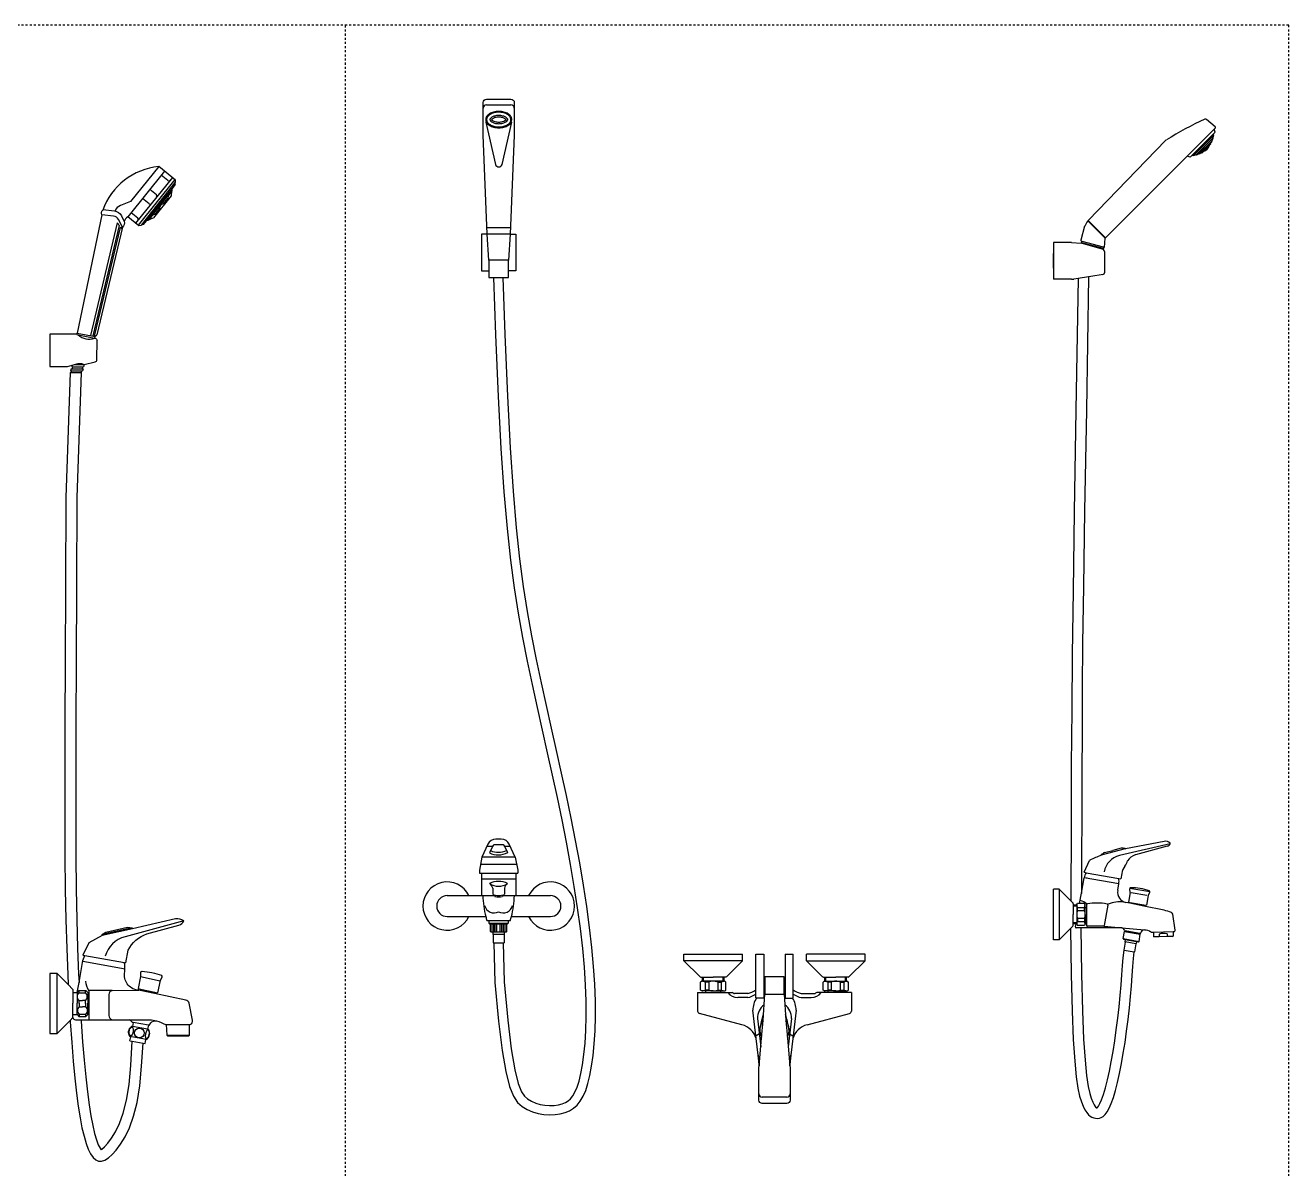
# Model space of a CAD drawing. Header units: inches. Extents: x -292 to 2932, y -132 to 3398.
# Drawn here: x 605.6 to 666.5, y 1111.6 to 1166.7 of the extents above; entities that cross this region are included whole.
import ezdxf

# ---------------------------------------------------------------- set-up
doc = ezdxf.new("R2010")
doc.units = ezdxf.units.IN
doc.header["$MEASUREMENT"] = 0
doc.linetypes.add('CENTER', pattern=[2, 1.25, -0.25, 0.25, -0.25])
doc.linetypes.add('DASHDOT2', pattern=[0.5, 0.25, -0.125, 0, -0.125])

# ---------------------------------------------------------------- blocks, each defined once
blk = doc.blocks.new('showerheads_and_shower_faucets')
at = {"color": 18, "linetype": 'DASHDOT2', "true_color": 0x000000, "transparency": 33554541}
for p, q in [((7423.1, 4796.1), (924.4, 4796.1)), ((6268.2, 3386.4), (6268.2, 4796.1)), ((7423.1, 1080.2), (7423.1, 4796.1))]:
    blk.add_line(p, q, dxfattribs=at)
at = {"color": 18, "true_color": 0x000000, "transparency": 33554541}
for p, q in [((6440.7, 4698.6), (6470.7, 4698.6)), ((7333.1, 4671.6), (7322.6, 4680.8)), ((7298.8, 4635.7), (7331.8, 4668.7)), ((7305.2, 4637.4), (7330.1, 4662.4)), ((7306.2, 4636.1), (7331.4, 4661.4)), ((7330.2, 4657.8), (7309.7, 4637.3)), ((7329.1, 4654.3), (7330.7, 4657.5)), ((7330.1, 4662.4), (7333, 4665.2)), ((7331.4, 4661.4), (7330.1, 4662.4)), ((7330.2, 4657.8), (7331.4, 4661.4)), ((7330.7, 4657.5), (7330.2, 4657.8)), ((7331.8, 4668.7), (7333.1, 4670)), ((7333, 4665.2), (7331.8, 4668.7)), ((7177.6, 4557.2), (7272.8, 4655.5)), ((7313.2, 4638.5), (7329.1, 4654.3)), ((7327.5, 4651.2), (7316.3, 4640)), ((7316.7, 4639.6), (7327.9, 4650.9)), ((7327.5, 4651.2), (7329.5, 4654)), ((7327.9, 4650.9), (7327.5, 4651.2)), ((7329.5, 4654), (7329.1, 4654.3)), ((7198.9, 4535.8), (7298.8, 4635.7)), ((7302.3, 4634.6), (7298.8, 4635.7)), ((7302.3, 4634.6), (7305.2, 4637.4)), ((7306.2, 4636.1), (7305.2, 4637.4)), ((7309.7, 4637.3), (7306.2, 4636.1)), ((7310.1, 4636.9), (7309.7, 4637.3)), ((7313.2, 4638.5), (7310.1, 4636.9)), ((7313.6, 4638.1), (7313.2, 4638.5)), ((7316.3, 4640), (7313.6, 4638.1)), ((7316.7, 4639.6), (7316.3, 4640)), ((6046.3, 4617.5), (6001.4, 4561.4)), ((6039.3, 4623.2), (6004.9, 4580.2)), ((6060, 4606.6), (6039.3, 4623.2)), ((6050.4, 4605.9), (6042.2, 4612.5)), ((6056, 4609.8), (6011, 4553.7)), ((6059, 4607.4), (6014.1, 4551.2)), ((6059.5, 4603.8), (6017.7, 4551.5)), ((6055.5, 4596), (6024.4, 4557.2)), ((6059.5, 4601), (6055.5, 4596)), ((6055.5, 4596), (6055.5, 4593.9)), ((6060, 4604.5), (6059.5, 4603.8)), ((6059.5, 4601), (6059.5, 4603.8)), ((6060, 4604.5), (6060, 4606.6)), ((6027.6, 4577.4), (6019.4, 4583.9)), ((6055.5, 4593.9), (6026.4, 4557.6)), ((6036.5, 4588.5), (6028.3, 4595)), ((6054.5, 4587.1), (6032.9, 4560.1)), ((6050.6, 4584.5), (6044.9, 4577.4)), ((6055.5, 4593.9), (6054.5, 4589.4)), ((6054.5, 4589.4), (6054.5, 4587.1)), ((6013.7, 4560), (6005.5, 4566.5)), ((6040.3, 4571.7), (6034.5, 4564.4)), ((6015.1, 4550.4), (6001.4, 4561.4)), ((6017.2, 4550.9), (6015.1, 4550.4)), ((6017.7, 4551.5), (6017.2, 4550.9)), ((6020.4, 4552.1), (6017.7, 4551.5)), ((6024.4, 4557.2), (6020.4, 4552.1)), ((6024.4, 4557.2), (6026.4, 4557.6)), ((6026.4, 4557.6), (6030.6, 4559.6)), ((6030.6, 4559.6), (6032.9, 4560.1)), ((7173.2, 4549.9), (7168.7, 4532.9)), ((7177.2, 4556.8), (7179.6, 4554.3)), ((7177.6, 4557.2), (7180, 4554.7)), ((7179.6, 4554.3), (7180, 4554.7)), ((7179.6, 4554.3), (7196.5, 4537.5)), ((7180, 4554.7), (7196.9, 4537.9)), ((6441.4, 4548.3), (6470.1, 4548.3)), ((6469.7, 4540.3), (6441.7, 4540.3)), ((7196.5, 4537.5), (7196.9, 4537.9)), ((7196.5, 4537.5), (7198.5, 4535.4)), ((7196.9, 4537.9), (7198.9, 4535.8)), ((7197.5, 4524), (7198.5, 4535.4)), ((7157, 4530), (7135, 4530)), ((7135, 4530), (7135, 4520.6)), ((7135, 4530), (7135, 4485)), ((7157, 4530), (7168.9, 4529.2)), ((7168.9, 4529.2), (7168.9, 4529.6)), ((7196.3, 4521.7), (7168.9, 4529.2)), ((7170.2, 4531.4), (7169.4, 4531.6)), ((7169.6, 4531), (7169.4, 4530.2)), ((7169.4, 4530.2), (7196.4, 4523)), ((7196.2, 4524.4), (7170.2, 4531.4)), ((7197.5, 4524), (7196.2, 4524.4)), ((7196.3, 4521.7), (7196.5, 4522.2)), ((7196.6, 4523.7), (7196.4, 4523)), ((7197.6, 4519), (7197.6, 4493.1)), ((7135, 4498.7), (7135, 4516.4)), ((7135, 4494.4), (7135, 4485)), ((7177.9, 4488.1), (7165.2, 4485.9)), ((7157, 4485), (7135, 4485)), ((7157, 4485), (7159.9, 4485.2)), ((7165.2, 4485.9), (7159.9, 4485.2)), ((5939, 4417.6), (5906, 4417.6)), ((5939, 4417.6), (5939.4, 4419)), ((5939.4, 4419), (5961.3, 4415.1)), ((5961.2, 4415), (5960.7, 4412.8)), ((5961.2, 4415), (5963.5, 4416.8)), ((5933.2, 4379.9), (5932.7, 4377.7)), ((5936, 4380.6), (5947.9, 4380.6)), ((5947.9, 4380.6), (5947.2, 4377.7)), ((5931, 4370.7), (5932.2, 4370.7)), ((5932.1, 4375.5), (5931.4, 4372.7)), ((5931.4, 4372.7), (5932.6, 4372.7)), ((5932.1, 4375.5), (5933.3, 4375.5)), ((5932.6, 4372.7), (5932.2, 4370.7)), ((5932.2, 4370.7), (5944.3, 4370.7)), ((5932.6, 4372.7), (5944.7, 4372.7)), ((5932.7, 4377.7), (5933.9, 4377.7)), ((5933.9, 4377.7), (5933.3, 4375.5)), ((5933.3, 4375.5), (5945.4, 4375.5)), ((5933.9, 4377.7), (5946, 4377.7)), ((5944.7, 4372.7), (5944.3, 4370.7)), ((5944.7, 4372.7), (5946, 4372.7)), ((5946, 4377.7), (5945.4, 4375.5)), ((5945.4, 4375.5), (5946.7, 4375.5)), ((5946, 4377.7), (5947.2, 4377.7)), ((5946.7, 4375.5), (5946, 4372.7)), ((7277.9, 3793.6), (7215.8, 3779.1)), ((7270.7, 3796.6), (7223.1, 3787.4)), ((6476, 3777.3), (6435, 3777.3)), ((7193.1, 3779.4), (7193.4, 3779.5)), ((7193.3, 3779.9), (7193.4, 3779.5)), ((7222.9, 3787.3), (7193.4, 3779.5)), ((7197.5, 3782.8), (7207.6, 3785.5)), ((7217.8, 3788.2), (7207.6, 3785.5)), ((7222.8, 3787.7), (7222.9, 3787.3)), ((7222.9, 3787.3), (7223.1, 3787.4)), ((7274.2, 3790.6), (7235.3, 3780.2)), ((7172.5, 3758.7), (7179.3, 3773)), ((6432, 3757.5), (6434.4, 3757.5)), ((6434.4, 3757.5), (6476.7, 3757.5)), ((6434.4, 3757.5), (6434.4, 3730.1)), ((6434.4, 3750.7), (6476.7, 3750.7)), ((6476.7, 3757.5), (6479, 3757.5)), ((6476.7, 3757.5), (6476.7, 3730.1)), ((7169.3, 3733.2), (7172.6, 3752.1)), ((7172.5, 3758.7), (7175, 3758.2)), ((7215.1, 3744.6), (7172.6, 3752.1)), ((7176.2, 3751.5), (7172.6, 3752.1)), ((7175, 3758.2), (7214.9, 3751.2)), ((7214.9, 3751.2), (7217.5, 3750.7)), ((7218.7, 3757.4), (7217.5, 3750.7)), ((6392.5, 3730.1), (6419.2, 3730.1)), ((6419.2, 3730.1), (6434.4, 3730.1)), ((6434.4, 3730.1), (6436.2, 3730.1)), ((6436.2, 3730.1), (6450.9, 3730.1)), ((6448.3, 3739.2), (6448.3, 3731.7)), ((6450.9, 3730.7), (6450.9, 3729.1)), ((6460.1, 3730.7), (6460.1, 3729.1)), ((6460.1, 3730.1), (6474.8, 3730.1)), ((6474.8, 3730.1), (6476.7, 3730.1)), ((6476.7, 3730.1), (6492.3, 3730.1)), ((6492.3, 3730.1), (6519, 3730.1)), ((7135, 3676), (7135, 3738.1)), ((7141.9, 3738.1), (7135, 3738.1)), ((7141.9, 3738.1), (7141.9, 3676)), ((7156.4, 3723.6), (7141.9, 3738.1)), ((7167, 3720.4), (7169.3, 3733.2)), ((7229, 3734.1), (7226.9, 3722.2)), ((7229, 3734.1), (7228.4, 3738.4)), ((7228.7, 3739.4), (7253.2, 3735.1)), ((7230.3, 3733.9), (7249.5, 3730.5)), ((7251.1, 3730.2), (7249, 3718.3)), ((7251.1, 3730.2), (7253.1, 3734)), ((7158.7, 3721.3), (7156.4, 3723.6)), ((7159.2, 3720.1), (7159.2, 3718.4)), ((7159.2, 3718.4), (7159.2, 3707)), ((7163.5, 3718.4), (7159.2, 3718.4)), ((7163.5, 3717.4), (7159.2, 3717.4)), ((7163.5, 3719.1), (7164.3, 3720.4)), ((7163.5, 3719.1), (7163.5, 3718.4)), ((7163.5, 3718.4), (7163.5, 3695.6)), ((7167, 3720.4), (7164.3, 3720.4)), ((7164.3, 3715.5), (7173, 3715.5)), ((7164.3, 3711.8), (7164.3, 3715.5)), ((7173, 3720.4), (7167, 3720.4)), ((7173.8, 3719.1), (7173, 3720.4)), ((7173, 3711.8), (7173, 3715.5)), ((7173.8, 3707), (7173.8, 3719.1)), ((7175.6, 3715), (7173.8, 3715)), ((7175.6, 3718.8), (7175.6, 3693.7)), ((7201.7, 3718.5), (7197.3, 3693.5)), ((7226.9, 3722.2), (7228.8, 3721.8)), ((7228.8, 3721.8), (7245.8, 3718.8)), ((7245.8, 3718.8), (7249, 3718.3)), ((6392.5, 3704.5), (6419.2, 3704.5)), ((6419.2, 3704.5), (6439.8, 3704.5)), ((6441.1, 3699.8), (6443.7, 3699.8)), ((6443.7, 3699.8), (6467.4, 3699.8)), ((6467.4, 3699.8), (6469.9, 3699.8)), ((6471.2, 3704.5), (6492.3, 3704.5)), ((6492.3, 3704.5), (6519, 3704.5)), ((7159.2, 3695.6), (7159.2, 3707)), ((7164.3, 3711.8), (7173, 3711.8)), ((7164.3, 3702.3), (7173, 3702.3)), ((7164.3, 3702.3), (7164.3, 3698.6)), ((7164.3, 3698.6), (7173, 3698.6)), ((7173, 3702.3), (7173, 3698.6)), ((7173.8, 3707), (7173.8, 3695)), ((7175.6, 3699.1), (7173.8, 3699.1)), ((6443.7, 3696.4), (6444.5, 3695.5)), ((6443.7, 3696.4), (6467.4, 3696.4)), ((6444.5, 3695.5), (6446, 3695.5)), ((6446, 3695.5), (6445.6, 3695.1)), ((6445.6, 3686.1), (6445.6, 3695.1)), ((6445.6, 3686.1), (6446.5, 3685.2)), ((6446, 3695.5), (6465, 3695.5)), ((6446.6, 3695.5), (6446, 3695.5)), ((6448.5, 3685.2), (6446.5, 3685.2)), ((6464.4, 3695.5), (6446.6, 3695.5)), ((6447.6, 3686.1), (6447.6, 3695.1)), ((6462.5, 3685.2), (6448.5, 3685.2)), ((6448.5, 3685.2), (6448.5, 3682.9)), ((6462.1, 3682.6), (6448.9, 3682.6)), ((6449.6, 3686.1), (6449.6, 3695.1)), ((6451.5, 3686.1), (6451.5, 3695.1)), ((6453.5, 3686.1), (6453.5, 3695.1)), ((6457.5, 3686.1), (6457.5, 3695.1)), ((6459.5, 3686.1), (6459.5, 3695.1)), ((6461.5, 3686.1), (6461.5, 3695.1)), ((6462.5, 3685.2), (6462.5, 3682.9)), ((6464.6, 3685.2), (6462.5, 3685.2)), ((6463.4, 3686.1), (6463.4, 3695.1)), ((6465, 3695.5), (6464.4, 3695.5)), ((6465.4, 3686.1), (6464.6, 3685.2)), ((6465, 3695.5), (6466.5, 3695.5)), ((6465.4, 3695.1), (6465, 3695.5)), ((6465.4, 3686.1), (6465.4, 3695.1)), ((6466.5, 3695.5), (6467.4, 3696.4)), ((7155.9, 3690), (7141.9, 3676)), ((7158.7, 3692.7), (7155.9, 3690)), ((7163.5, 3696.6), (7159.2, 3696.6)), ((7162.7, 3695.6), (7159.2, 3695.6)), ((7159.2, 3694), (7159.2, 3695.6)), ((7161.9, 3691.7), (7162.7, 3695.6)), ((7163.5, 3695.6), (7162.7, 3695.6)), ((7168.6, 3690.7), (7162.8, 3690.7)), ((7163.5, 3695.6), (7163.5, 3695)), ((7163.5, 3695), (7164.3, 3693.7)), ((7173, 3693.7), (7164.3, 3693.7)), ((7218.8, 3690.7), (7168.6, 3690.7)), ((7173.8, 3695), (7173, 3693.7)), ((7196.1, 3692.5), (7176.8, 3692.5)), ((7197.1, 3692.5), (7218.8, 3690.7)), ((7218.8, 3690.7), (7246.7, 3688.1)), ((7220.3, 3677.4), (7221.9, 3686.3)), ((7222.4, 3686.7), (7221.9, 3686.3)), ((7221.9, 3686.3), (7241.4, 3682.9)), ((7222, 3687.4), (7223, 3687.2)), ((7222.9, 3686.6), (7222.4, 3686.7)), ((7223, 3687.2), (7222.9, 3686.6)), ((7240.7, 3683.5), (7222.9, 3686.6)), ((7223, 3687.2), (7240.8, 3684.1)), ((7239.9, 3674), (7241.4, 3682.9)), ((7241.1, 3683.4), (7240.7, 3683.5)), ((7240.8, 3684.1), (7241.6, 3683.9)), ((7241.4, 3682.9), (7241.1, 3683.4)), ((7241.6, 3683.9), (7243.4, 3686.9)), ((7254.5, 3685.4), (7257.5, 3685.5)), ((7257.5, 3685.5), (7281.6, 3686)), ((7281.6, 3686), (7282.3, 3686)), ((6448.8, 3682.4), (6448.8, 3672.4)), ((6449, 3672.3), (6449.8, 3672.3)), ((6449.8, 3672.3), (6461.1, 3672.3)), ((6461.1, 3672.3), (6462, 3672.3)), ((6462.2, 3682.4), (6462.2, 3672.4)), ((7141.9, 3676), (7135, 3676)), ((7220.3, 3677.4), (7221, 3676.4)), ((7220.3, 3677.4), (7239.9, 3674)), ((7223, 3676.1), (7221, 3676.4)), ((7222.9, 3673.2), (7221.1, 3663.2)), ((7223, 3676.1), (7222.6, 3673.8)), ((7236.9, 3673.6), (7223, 3676.1)), ((7236, 3671.2), (7223, 3673.4)), ((7236, 3670.9), (7234.3, 3661.1)), ((7236.9, 3673.6), (7236.5, 3671.3)), ((7238.9, 3673.3), (7236.9, 3673.6)), ((7239.9, 3674), (7238.9, 3673.3)), ((7257.6, 3680.1), (7264.4, 3680.2)), ((7280.7, 3679.9), (7258.7, 3679.5)), ((7274.4, 3680.4), (7281.8, 3680.5)), ((6682.4, 3650.3), (6682.4, 3658.3)), ((6682.4, 3658.3), (6754.4, 3658.3)), ((6754.4, 3650.3), (6754.4, 3658.3)), ((6770.4, 3658.3), (6780.4, 3658.3)), ((6806.4, 3658.3), (6816.4, 3658.3)), ((6832.4, 3650.3), (6832.4, 3658.3)), ((6904.4, 3658.3), (6832.4, 3658.3)), ((6904.4, 3650.3), (6904.4, 3658.3)), ((7221.8, 3663.2), (7221.1, 3663.2)), ((7221.8, 3663.2), (7233.7, 3661.1)), ((7233.7, 3661.1), (7234.1, 3661)), ((6701.8, 3630.9), (6682.4, 3650.3)), ((6754.4, 3650.3), (6682.4, 3650.3)), ((6735, 3630.9), (6754.4, 3650.3)), ((6851.8, 3630.9), (6832.4, 3650.3)), ((6832.4, 3650.3), (6904.4, 3650.3)), ((6885, 3630.9), (6904.4, 3650.3)), ((6704.4, 3625.3), (6702.9, 3624.3)), ((6702.9, 3614.3), (6702.9, 3624.3)), ((6703.2, 3630.3), (6705.2, 3630.3)), ((6705.2, 3625.3), (6704.4, 3625.3)), ((6705.2, 3630.3), (6718.4, 3630.3)), ((6705.2, 3625.3), (6705.2, 3630.3)), ((6731.6, 3625.3), (6705.2, 3625.3)), ((6706.3, 3625.3), (6706.3, 3630.3)), ((6708.6, 3624.3), (6708.6, 3614.3)), ((6712.9, 3624.3), (6708.6, 3624.3)), ((6712.9, 3624.3), (6712.9, 3614.3)), ((6731.6, 3630.3), (6718.4, 3630.3)), ((6723.9, 3624.3), (6723.9, 3614.3)), ((6723.9, 3624.3), (6728.2, 3624.3)), ((6728.2, 3624.3), (6728.2, 3614.3)), ((6730.5, 3625.3), (6730.5, 3630.3)), ((6733.6, 3630.3), (6731.6, 3630.3)), ((6731.6, 3625.3), (6731.6, 3630.3)), ((6732.4, 3625.3), (6731.6, 3625.3)), ((6732.4, 3625.3), (6733.9, 3624.3)), ((6733.9, 3614.3), (6733.9, 3624.3)), ((6854.4, 3625.3), (6852.9, 3624.3)), ((6852.9, 3614.3), (6852.9, 3624.3)), ((6853.2, 3630.3), (6855.2, 3630.3)), ((6854.4, 3625.3), (6855.2, 3625.3)), ((6855.2, 3625.3), (6855.2, 3630.3)), ((6855.2, 3630.3), (6868.4, 3630.3)), ((6855.2, 3625.3), (6881.6, 3625.3)), ((6856.3, 3625.3), (6856.3, 3630.3)), ((6858.6, 3624.3), (6858.6, 3614.3)), ((6862.9, 3624.3), (6858.6, 3624.3)), ((6862.9, 3624.3), (6862.9, 3614.3)), ((6881.6, 3630.3), (6868.4, 3630.3)), ((6873.9, 3624.3), (6873.9, 3614.3)), ((6873.9, 3624.3), (6878.2, 3624.3)), ((6878.2, 3624.3), (6878.2, 3614.3)), ((6880.5, 3625.3), (6880.5, 3630.3)), ((6883.6, 3630.3), (6881.6, 3630.3)), ((6881.6, 3625.3), (6881.6, 3630.3)), ((6881.6, 3625.3), (6882.4, 3625.3)), ((6882.4, 3625.3), (6883.9, 3624.3)), ((6883.9, 3614.3), (6883.9, 3624.3)), ((6699.3, 3611.3), (6699.3, 3588.6)), ((6699.3, 3611.3), (6709.1, 3611.3)), ((6704.4, 3613.3), (6702.9, 3614.3)), ((6709.1, 3613.3), (6704.4, 3613.3)), ((6712.9, 3614.3), (6708.6, 3614.3)), ((6718.4, 3613.3), (6709.1, 3613.3)), ((6709.1, 3611.3), (6709.1, 3613.3)), ((6709.1, 3611.3), (6727.6, 3611.3)), ((6718.4, 3613.3), (6727.6, 3613.3)), ((6723.9, 3614.3), (6728.2, 3614.3)), ((6727.6, 3611.3), (6727.6, 3613.3)), ((6727.6, 3613.3), (6732.4, 3613.3)), ((6727.6, 3611.3), (6741.7, 3611.3)), ((6732.4, 3613.3), (6733.9, 3614.3)), ((6750.3, 3610.3), (6744.5, 3610.3)), ((6760.7, 3610.3), (6744.5, 3610.3)), ((6750.3, 3605.3), (6748.4, 3605.3)), ((6760.7, 3605.3), (6748.4, 3605.3)), ((6826, 3610.3), (6842.3, 3610.3)), ((6826, 3605.3), (6838.4, 3605.3)), ((6836.5, 3610.3), (6842.3, 3610.3)), ((6836.5, 3610.3), (6842.3, 3610.3)), ((6836.5, 3605.3), (6838.4, 3605.3)), ((6859.1, 3611.3), (6845.1, 3611.3)), ((6854.4, 3613.3), (6852.9, 3614.3)), ((6859.1, 3613.3), (6854.4, 3613.3)), ((6862.9, 3614.3), (6858.6, 3614.3)), ((6868.4, 3613.3), (6859.1, 3613.3)), ((6859.1, 3611.3), (6859.1, 3613.3)), ((6877.6, 3611.3), (6859.1, 3611.3)), ((6868.4, 3613.3), (6877.6, 3613.3)), ((6873.9, 3614.3), (6878.2, 3614.3)), ((6877.6, 3611.3), (6877.6, 3613.3)), ((6877.6, 3613.3), (6882.4, 3613.3)), ((6887.5, 3611.3), (6877.6, 3611.3)), ((6882.4, 3613.3), (6883.9, 3614.3)), ((6887.5, 3611.3), (6887.5, 3588.6)), ((6771, 3555.1), (6766.9, 3589.8)), ((6819.9, 3589.8), (6815.8, 3555.1)), ((6753.4, 3572), (6701.5, 3585.7)), ((6772.4, 3579.8), (6776.6, 3544.8)), ((6814.4, 3579.8), (6810.2, 3544.8)), ((6833.3, 3572), (6885.2, 3585.7)), ((6004.1, 3552.4), (6006.6, 3551.9)), ((6006.6, 3551.9), (6020.1, 3549.5)), ((6020.1, 3549.5), (6022.7, 3549.1)), ((6773.4, 3534.8), (6771, 3555.1)), ((6815.8, 3555.1), (6813.4, 3534.8)), ((6774.7, 3523.4), (6773.4, 3534.8)), ((6773.4, 3534.8), (6774.6, 3521.8)), ((6813.4, 3534.8), (6812.1, 3523.4)), ((6812.2, 3521.8), (6813.4, 3534.8)), ((6808.4, 3483.3), (6778.4, 3483.3))]:
    blk.add_line(p, q, dxfattribs=at)
at = {"color": 18, "linetype": 'Continuous', "true_color": 0x000000, "transparency": 33554541}
for p, q in [((7213.7, 3736.6), (7215.1, 3744.6)), ((6462.7, 3739.2), (6462.7, 3731.7)), ((7228.8, 3721.8), (7228.6, 3720.7)), ((7245.8, 3718.8), (7245.5, 3717.2)), ((6443.7, 3699.8), (6443.7, 3696.4)), ((6467.4, 3699.8), (6467.4, 3696.4)), ((7240.7, 3683.5), (7240.8, 3684.1)), ((7257.5, 3685.5), (7257.5, 3682.2)), ((7281.6, 3686), (7281.7, 3682.6)), ((6460.7, 3672), (6460.7, 3672.3))]:
    blk.add_line(p, q, dxfattribs=at)
at = {"color": 18, "linetype": 'CENTER', "true_color": 0x000000, "transparency": 33554541}
for p, q in [((7264.4, 3683), (7264.4, 3679.6)), ((7274.4, 3683.2), (7274.4, 3679.8)), ((7257.5, 3682.1), (7257.6, 3680.1)), ((7258.7, 3679.5), (7257.6, 3680.1)), ((7280.7, 3679.9), (7281.8, 3680.5)), ((7281.7, 3682.5), (7281.8, 3680.5))]:
    blk.add_line(p, q, dxfattribs=at)
at = {"color": 18, "true_color": 0x000000, "transparency": 33554541}
for points in [[(6441.7, 4540.3), (6436.7, 4661.6), (6436.7, 4694.6), (6436.7, 4701.6, -0.414214), (6440.7, 4705.6), (6470.7, 4705.6, -0.414214), (6474.7, 4701.6)], [(6439.7, 4677.6), (6451.7, 4625.6, 0.75), (6459.7, 4625.6), (6471.7, 4677.6)], [(6004.9, 4580.2), (5992.5, 4575.5, 0.224125), (5985.9, 4568.6, 2.400873)], [(5969.6, 4564, -0.312697), (5970.7, 4569.6, -0.108654)], [(5971, 4570.4), (5985.1, 4568.7, -0.247417), (5993.7, 4562.8), (5996, 4557.5, -0.069878), (5996.9, 4555.9)], [(5995.1, 4549), (5990.1, 4558.4, 0.216112), (5984, 4562.5), (5969.6, 4564, -0.312697)], [(5996.9, 4555.9, -0.305588), (5995.1, 4549)], [(5939.1, 4417.5), (5960.7, 4412.8, -0.379646)], [(5947.9, 4380.6), (5961.4, 4383.9, 0.343857), (5963.6, 4386.6), (5963.8, 4409.9)], [(5960.7, 4412.8), (5961.4, 4412.7, -0.379646), (5963.8, 4409.9, 1.50522)], [(6476, 3777.3), (6468.6, 3793, 0.305876), (6458.7, 3799.2), (6455.5, 3799.2), (6452.3, 3799.2, 0.305876), (6442.4, 3793), (6435, 3777.3)], [(6466.7, 3782.7), (6463, 3790.4, 0.33403), (6458.8, 3792.5), (6452.2, 3792.5, 0.33403), (6448, 3790.4), (6444.3, 3782.6)], [(7284, 3688), (7281.1, 3707.5, 0.277501), (7279.4, 3709.6, 0.033911), (7270.4, 3712.1), (7245.5, 3717.2)], [(6070, 3699.1), (5998, 3679.7, 0.264112), (5973.7, 3655.8, 1.692427)], [(5999.1, 3647.9), (6002, 3663.2, -0.1986), (6024.7, 3683.3), (6064.1, 3694.1, 0.222173), (6070, 3699.1, 0.20714), (6059.9, 3701.5), (6007.1, 3689.6)], [(6014.8, 3614.2, -0.419157), (5997.5, 3634.2, 0.084111), (5997.3, 3648.2, 13.788173)], [(6017.4, 3630.9), (6017.3, 3636.1, -0.297999), (6019, 3637.6, 0.205448)], [(6019, 3637.6, -0.070487), (6042.6, 3632.5, -5.605936)], [(5954, 3578.1), (5954, 3613.2, -0.110768), (5950.1, 3625.4, -1.081481)], [(6041, 3625.8), (6043.5, 3630.4, 0.297999), (6042.6, 3632.5, -0.205448)], [(5982.4, 3613.8, 0.38531), (5978.1, 3609), (5978.1, 3583.3, 0.359625), (5982.4, 3578, 1.276074)], [(6016.7, 3613.8), (6014.8, 3614.2, -0.340769)], [(6034.2, 3610.1), (6016.7, 3613.8, -0.340769)], [(6076.9, 3572.3), (6077.9, 3572.3, 0.366308), (6080.5, 3577.5), (6076.7, 3598.4, 0.270292), (6072.5, 3602), (6034.2, 3610.1, -0.340769)], [(6806, 3601.1), (6806, 3601.1, -0.081947)], [(5934.1, 3580.7, 0.30931), (5937.2, 3578), (5944.2, 3578, -0.111139)], [(5944.2, 3578), (6003, 3578, -0.111139)], [(6003, 3578), (6028.4, 3578, -0.045276), (6036.5, 3576.7)], [(6007, 3574.9, 0.093375), (6003, 3578, -15.124946)], [(6027.6, 3571.2), (6029.5, 3574.2, -0.236068), (6036.5, 3576.7, 0.060385)], [(6036.5, 3576.7, -0.065533), (6047.5, 3572.3), (6048.6, 3572.3, 0.366308)], [(6775.2, 3561.2, -0.053226), (6779.8, 3584.8, -0.308192)], [(6811.5, 3561.2, 0.053226), (6807, 3584.8, 0.308192)], [(6003.9, 3557.5, -0.41388), (6006.1, 3569.9, -0.239722)], [(6006, 3568.9), (6007.4, 3568.6, -0.290777), (6005.4, 3558.3), (6004.5, 3558.5, -0.422408), (6006, 3568.9, -0.882888)], [(6026.7, 3565.5), (6025.3, 3565.7, 0.290777), (6023.6, 3555.3), (6024.5, 3555.2, 0.422408), (6026.7, 3565.5, 0.882888)], [(6024, 3553.9, 0.426913), (6026.8, 3566.3, 0.242637)], [(6048.6, 3572.3), (6076.9, 3572.3, 0.366308)], [(6812.2, 3521.8), (6812.4, 3519.6), (6812.4, 3486.6), (6812.4, 3479.6, -0.414214), (6808.4, 3475.6), (6778.4, 3475.6, -0.414214), (6774.4, 3479.6)]]:
    blk.add_lwpolyline(points, format="xyb", dxfattribs=at)
for points in [[(6455.7, 4690.6, 0.063415), (6449.3, 4689.8, 0.076468), (6444.4, 4687.7, 0.107136), (6440.8, 4684.2, 0.147373), (6439.7, 4680.6, 0.147373), (6440.8, 4677.1, 0.107136), (6444.4, 4673.5, 0.076468), (6449.3, 4671.4, 0.063415), (6455.7, 4670.6, 0.063415), (6462.1, 4671.4, 0.076468), (6467.1, 4673.5, 0.107136), (6470.7, 4677.1, 0.147373), (6471.7, 4680.6, 0.147373), (6470.7, 4684.2, 0.107136), (6467.1, 4687.7, 0.076468), (6462.1, 4689.8, 0.063415)], [(6455.7, 4689.6, 0.063415), (6449.6, 4688.8, 0.076468), (6445, 4686.8, 0.107136), (6441.6, 4683.6, 0.147373), (6440.7, 4680.6, 0.147373), (6441.6, 4677.6, 0.107136), (6445, 4674.4, 0.076468), (6449.6, 4672.4, 0.063415), (6455.7, 4671.6, 0.063415), (6461.9, 4672.4, 0.076468), (6466.5, 4674.4, 0.107136), (6469.8, 4677.6, 0.147373), (6470.7, 4680.6, 0.147373), (6469.8, 4683.6, 0.107136), (6466.5, 4686.8, 0.076468), (6461.9, 4688.8, 0.063415)], [(6455.7, 4685.6, 0.063415), (6450.6, 4685, 0.076468), (6447.1, 4683.4, 0.107136), (6445, 4681.4, 0.147373), (6444.7, 4680.6, 0.147373), (6445, 4679.8, 0.107136), (6447.1, 4677.8, 0.076468), (6450.6, 4676.3, 0.063415), (6455.7, 4675.6, 0.063415), (6460.9, 4676.3, 0.076468), (6464.4, 4677.8, 0.107136), (6466.5, 4679.8, 0.147373), (6466.7, 4680.6, 0.147373), (6466.5, 4681.4, 0.107136), (6464.4, 4683.4, 0.076468), (6460.9, 4685, 0.063415)], [(6455.7, 4683.6, 0.063415), (6451.1, 4683, 0.076468), (6448.1, 4681.7, 0.087019), (6446.9, 4680.6, 0.087019), (6448.1, 4679.5, 0.076468), (6451.1, 4678.2, 0.063415), (6455.7, 4677.6, 0.063415), (6460.4, 4678.2, 0.076468), (6463.3, 4679.5, 0.087019), (6464.6, 4680.6, 0.087019), (6463.3, 4681.7, 0.076468), (6460.4, 4683, 0.063415)]]:
    blk.add_lwpolyline(points, format="xyb", close=True, dxfattribs=at)
for points in [[(6474.7, 4701.6), (6474.7, 4694.6), (6474.7, 4661.6), (6469.7, 4540.3)], [(5969.6, 4564), (5939.4, 4419)], [(5988.5, 4554), (5955.6, 4416.1)], [(5990.9, 4550.9), (5958.6, 4415.6)], [(5992.2, 4548.4), (5960.4, 4415.3)], [(5995.1, 4549), (5963.5, 4416.8)], [(6441.7, 4540.3), (6434.7, 4540.3), (6434.7, 4495.3), (6443.7, 4495.3)], [(6469.7, 4540.3), (6467.7, 4508.3), (6443.7, 4508.3), (6441.7, 4540.3)], [(6469.7, 4540.3), (6476.7, 4540.3), (6476.7, 4495.3), (6467.7, 4495.3)], [(6443.7, 4508.3), (6443.7, 4495.3)], [(6467.7, 4495.3), (6467.7, 4508.3)], [(6443.7, 4495.3), (6443.7, 4487.3), (6449.8, 4487.3)], [(6461.1, 3672.3), (6462.3, 3624.6), (6466.7, 3577.6), (6471, 3542.3), (6475.3, 3516.8), (6479.6, 3499.9), (6483.6, 3489.7), (6487.3, 3484.4), (6491.1, 3481.1), (6495.7, 3478.2), (6501, 3476), (6506.5, 3474.3), (6512.3, 3473.3), (6518, 3472.9), (6523.6, 3473.1), (6528.8, 3473.9), (6533.4, 3475.1), (6537.4, 3476.8), (6540.7, 3478.8), (6543.6, 3481.4), (6546.3, 3484.8), (6549, 3489.4), (6551.6, 3495.4), (6554, 3503), (6556.3, 3512.2), (6558.3, 3523), (6560, 3535.5), (6561.4, 3549.5), (6562.4, 3565.1), (6562.8, 3582.2), (6562.7, 3600.8), (6562, 3620.9), (6560.6, 3642.5), (6558.5, 3665.5), (6555.7, 3689.7), (6552.2, 3715.1), (6548.2, 3741.3), (6543.7, 3768.1), (6538.7, 3795.4), (6533.4, 3822.9), (6527.7, 3850.4), (6521.7, 3877.8), (6515.6, 3905.2), (6509.4, 3932.7), (6503.1, 3960.4), (6497, 3988.5), (6491, 4017.1), (6485.3, 4046.2), (6479.9, 4076.2), (6475, 4107.3), (6470.5, 4141.1), (6466.3, 4179.6), (6462.4, 4224.5), (6458.8, 4277.8), (6455.5, 4341.4), (6452.3, 4417), (6449.8, 4487.3)], [(6449.8, 3672.3), (6451.1, 3623.7), (6455.5, 3576.4), (6459.9, 3540.6), (6464.3, 3514.5), (6468.8, 3496.4), (6473.6, 3484.4), (6478.8, 3476.8), (6484.4, 3471.9), (6490.5, 3468.2), (6497.1, 3465.4), (6503.9, 3463.3), (6510.9, 3462.1), (6517.8, 3461.6), (6524.6, 3461.9), (6531.1, 3462.8), (6537.1, 3464.5), (6542.5, 3466.7), (6547.4, 3469.7), (6551.8, 3473.6), (6555.6, 3478.4), (6559.1, 3484.3), (6562.2, 3491.5), (6564.9, 3499.9), (6567.3, 3509.8), (6569.4, 3521.2), (6571.2, 3534.2), (6572.7, 3548.6), (6573.6, 3564.6), (6574.1, 3582.1), (6574, 3601), (6573.3, 3621.5), (6571.9, 3643.3), (6569.7, 3666.6), (6566.9, 3691.1), (6563.4, 3716.7), (6559.3, 3743.1), (6554.8, 3770.1), (6549.8, 3797.5), (6544.4, 3825.1), (6538.7, 3852.8), (6532.7, 3880.3), (6526.6, 3907.7), (6520.4, 3935.2), (6514.1, 3962.9), (6508, 3990.9), (6502, 4019.3), (6496.4, 4048.3), (6491, 4078.1), (6486.1, 4108.9), (6481.6, 4142.5), (6477.5, 4180.7), (6473.7, 4225.4), (6470.1, 4278.5), (6466.7, 4341.9), (6463.5, 4417.5), (6461.1, 4487.3)], [(6449.8, 4487.3), (6461.1, 4487.3)], [(6461.1, 4487.3), (6467.7, 4487.3), (6467.7, 4495.3)], [(7177.9, 4488.1), (7175.3, 4324.6), (7173.2, 4201.6), (7171.8, 4108.9), (7170.7, 4039), (7170.1, 3984.3), (7169.6, 3826.2), (7169.4, 3778.8), (7169.2, 3732.6)], [(7195.7, 4490.9), (7180.6, 4488.5), (7177.9, 4488.1)], [(7165.2, 4485.9), (7162.6, 4324.6), (7160.5, 4200), (7159, 4103.3), (7158, 4025.4), (7157.4, 3957.4), (7156.9, 3890.4), (7156.6, 3815.4), (7156.4, 3723.6)], [(5906, 4417.6), (5906, 4378.3), (5927.6, 4378.3), (5933.2, 4379.9)], [(5933.2, 4379.9), (5940.6, 4381.9), (5944.6, 4381.9), (5947.9, 4380.6)], [(5931, 4370.7), (5925.4, 4217.9), (5925.1, 4108.3), (5924.8, 4016.7), (5924.5, 3940.4), (5924.3, 3877), (5924.3, 3823.8), (5924.4, 3778.3), (5924.9, 3737.8), (5925.6, 3700.4), (5926.6, 3665.5), (5927.8, 3633), (5928.4, 3621.1)], [(5944.3, 4370.7), (5938.8, 4217.9), (5938.5, 4108.3), (5938.1, 4016.6), (5937.9, 3940.4), (5937.7, 3876.9), (5937.7, 3823.8), (5937.8, 3778.3), (5938.2, 3738), (5939, 3700.7), (5940, 3665.9), (5941.2, 3633.6), (5941.7, 3623.8)], [(6435, 3777.3), (6432, 3761.3), (6432, 3757.5)], [(6447.9, 3790.2), (6441.1, 3790.2)], [(6469.9, 3790.2), (6463.1, 3790.2)], [(6476, 3777.3), (6479, 3761.3), (6479, 3757.5)], [(6477.7, 3768.3), (6433.3, 3768.3)], [(7228.6, 3720.7), (7223.8, 3721.7)], [(7245.5, 3717.2), (7228.6, 3720.7)], [(5970.2, 3681.4), (5970, 3682.4), (5974.5, 3685.3), (6001.2, 3691.3), (6006.8, 3690.7), (6007.1, 3689.7)], [(6006.8, 3690.7), (5970, 3682.4)], [(6007.1, 3689.6), (5970.2, 3681.4)], [(7155.9, 3690), (7156.7, 3633.7), (7157.9, 3588.8), (7159.3, 3553.8), (7161, 3527.4), (7162.9, 3508), (7165, 3494.2), (7167.1, 3484.6), (7169.3, 3477.6), (7171.4, 3472.1), (7173.6, 3467.8), (7175.7, 3464.3), (7177.8, 3461.8), (7180, 3460), (7182.2, 3458.7), (7184.4, 3457.9), (7186.6, 3457.5), (7188.9, 3457.3), (7191.2, 3457.5), (7193.5, 3458.2), (7195.9, 3459.6), (7198.4, 3461.9), (7200.8, 3465.2), (7203.3, 3469.7), (7205.8, 3475.5), (7208.4, 3482.8), (7210.9, 3491.5), (7213.4, 3501.4), (7215.9, 3512.4), (7218.3, 3524.3), (7220.5, 3537), (7222.7, 3550.4), (7224.6, 3564.2), (7226.4, 3578.4), (7228, 3592.6), (7229.3, 3606.5), (7230.5, 3619.8), (7231.6, 3632.3), (7232.4, 3643.5), (7233.1, 3653.2), (7233.7, 3661.1)], [(7168.6, 3690.7), (7169.4, 3633.9), (7170.6, 3589.2), (7172, 3554.5), (7173.7, 3528.4), (7175.6, 3509.6), (7177.5, 3496.5), (7179.4, 3487.9), (7181.3, 3481.9), (7183.1, 3477.3), (7184.7, 3473.9), (7186, 3471.8), (7186.9, 3470.8), (7187.4, 3470.4), (7187.5, 3470.3), (7187.7, 3470.2), (7188.4, 3470.1), (7188.5, 3470.1), (7188.8, 3470.4), (7190.1, 3472.1), (7191.9, 3475.3), (7194, 3480.1), (7196.3, 3486.7), (7198.7, 3494.8), (7201.1, 3504.4), (7203.5, 3515), (7205.8, 3526.7), (7208, 3539.1), (7210.1, 3552.3), (7212, 3565.9), (7213.7, 3579.9), (7215.3, 3593.9), (7216.7, 3607.7), (7217.9, 3620.9), (7218.9, 3633.3), (7219.7, 3644.5), (7220.4, 3654.1), (7221.8, 3663.2)], [(5970.2, 3681.4), (5970, 3681.3), (5953.9, 3672.2), (5946.4, 3657.3), (5949, 3656.9)], [(7280.7, 3679.9), (7280.4, 3679.9)], [(5941.7, 3623.8), (5946.3, 3650.6), (5949, 3656.9)], [(5949, 3656.9), (5997.3, 3648.2)], [(6770.4, 3614.6), (6770.4, 3658.3)], [(6780.4, 3658.3), (6780.4, 3623.6)], [(6806.4, 3658.3), (6806.4, 3623.6)], [(6816.4, 3614.6), (6816.4, 3658.3)], [(5946.2, 3649.8), (5998, 3640.5)], [(5997.3, 3648.2), (5999.1, 3647.9)], [(5915, 3634.7), (5906, 3634.7), (5906, 3561.2)], [(5915, 3634.7), (5928.4, 3621.1)], [(5915, 3561.2), (5915, 3634.7)], [(5928.4, 3621.1), (5934.1, 3615.2), (5934.1, 3611.5)], [(5939.5, 3611.5), (5941.7, 3623.8)], [(6017.1, 3630.9), (6014.2, 3616.3)], [(6017.1, 3630.9), (6041, 3625.8)], [(6041.1, 3626.2), (6037.8, 3611)], [(6780.4, 3623.6), (6780.4, 3604.6), (6778.9, 3604.6)], [(6805.4, 3624.2), (6805.4, 3630.6), (6781.4, 3630.6), (6781.4, 3624.2)], [(6781.4, 3624.2), (6781.4, 3609.6)], [(6805.4, 3609.6), (6805.4, 3624.2)], [(6806.4, 3623.6), (6806.4, 3604.6), (6808.7, 3604.6)], [(5934, 3611.5), (5939.6, 3611.5)], [(5934.1, 3611.5), (5934.1, 3598.2)], [(5939.5, 3611.5), (5941.5, 3613.8), (5950, 3613.8), (5952.3, 3611.3), (5952.3, 3598.2)], [(5939.6, 3611.5), (5939.6, 3598.2)], [(5941.9, 3601.6), (5940, 3604.3), (5940, 3608.5), (5941.9, 3610.9), (5941.9, 3613.8)], [(5941.9, 3610.9), (5949.6, 3610.9)], [(5949.6, 3601.6), (5951.5, 3604.3), (5951.5, 3608.5), (5949.6, 3610.9), (5949.6, 3613.8)], [(5982.4, 3613.8), (5953.7, 3613.8)], [(5982.4, 3613.8), (6014.8, 3614.2)], [(6014.2, 3616.3), (6017.1, 3615.6)], [(6016.8, 3614), (6017.1, 3615.6)], [(6017.1, 3615.6), (6034.5, 3611.8)], [(6034.2, 3610.2), (6034.5, 3611.8)], [(6034.5, 3611.8), (6037.8, 3611)], [(6778.9, 3604.6), (6770.4, 3604.6), (6770.4, 3614.6)], [(6777.5, 3555.5), (6779.4, 3577.6), (6781.4, 3609.6), (6805.4, 3609.6), (6807.4, 3577.6), (6809.3, 3555.5)], [(6808.7, 3604.6), (6816.4, 3604.6), (6816.4, 3614.6)], [(5934, 3584.5), (5939.6, 3584.5), (5939.6, 3598.3)], [(5934.1, 3584.5), (5934.1, 3598.2)], [(5939.5, 3584.4), (5941.5, 3582.1), (5950, 3582.1), (5952.3, 3584.6), (5952.3, 3598.2)], [(5941.9, 3594.1), (5940, 3591.4), (5940, 3587.4), (5941.9, 3585), (5941.9, 3582.1)], [(5941.9, 3598.1), (5941.9, 3601.6), (5945.8, 3601.6)], [(5941.9, 3598.3), (5941.9, 3594.1), (5945.8, 3594.1)], [(5949.6, 3598.1), (5949.6, 3601.6), (5945.8, 3601.6)], [(5949.6, 3598.3), (5949.6, 3594.1), (5945.8, 3594.1)], [(5949.6, 3594.1), (5951.5, 3591.4), (5951.5, 3587.4), (5949.6, 3585), (5949.6, 3582.1)], [(5915, 3561.2), (5930.8, 3577.3)], [(5930.8, 3577.3), (5934.1, 3580.7), (5934.1, 3584.5)], [(5930.8, 3577.3), (5930.9, 3575.4), (5932.7, 3550.2), (5934.6, 3527.3), (5936.6, 3506.7), (5938.7, 3488.3), (5940.8, 3472.1), (5943, 3457.9), (5945.3, 3445.7), (5947.8, 3435.3), (5950.3, 3426.5), (5953, 3419.4), (5955.9, 3413.7), (5958.9, 3409.4), (5962.1, 3406.5), (5965.6, 3404.9), (5969.3, 3404.8), (5973.3, 3406.1), (5977.6, 3408.8), (5982.2, 3412.9), (5987.3, 3418.5), (5992.6, 3425.6), (5998.1, 3434.6), (6003.5, 3445.9), (6008.5, 3459.8), (6012.8, 3476.7), (6016.2, 3497.1), (6018.4, 3521.3), (6020.1, 3549.5)], [(5941.9, 3585), (5949.6, 3585)], [(5944.2, 3578), (5944.3, 3576.3), (5946.1, 3551.2), (5948, 3528.5), (5949.9, 3508.1), (5952, 3489.9), (5954.1, 3474), (5956.2, 3460.2), (5958.4, 3448.4), (5960.7, 3438.7), (5963, 3430.8), (5965.3, 3424.8), (5967.4, 3420.6), (5968.6, 3418.9), (5969.5, 3419.5), (5972.8, 3422.4), (5976.9, 3427), (5981.5, 3433.2), (5986.3, 3441), (5991.1, 3451.1), (5995.6, 3463.7), (5999.7, 3479.5), (6002.9, 3498.8), (6005.1, 3522.1), (6006.6, 3551.9)], [(6008, 3574.7), (6007, 3574.9)], [(6008, 3574.7), (6007.2, 3569.8)], [(6026.6, 3571.4), (6008, 3574.7)], [(5906, 3561.2), (5915, 3561.2)], [(6007.2, 3569.8), (6006.1, 3570)], [(6025.7, 3566.5), (6007.2, 3569.8)], [(6026.6, 3571.4), (6025.7, 3566.5)], [(6026.8, 3566.3), (6025.7, 3566.5)], [(6027.6, 3571.2), (6026.6, 3571.4)], [(6048.6, 3572.3), (6049.3, 3559.4), (6050.4, 3558.2), (6075.8, 3558.2), (6076.9, 3559.4), (6076.9, 3572.3)], [(6049.3, 3559.4), (6076.9, 3559.4)], [(6775, 3560.7), (6771, 3558.5)], [(6811.8, 3560.7), (6815.8, 3558.5)], [(6005, 3557.3), (6003.9, 3557.5)], [(6004.1, 3552.4), (6005, 3557.3)], [(6008.2, 3556.7), (6005, 3557.3)], [(6019.8, 3554.7), (6008.2, 3556.7)], [(6023.5, 3554), (6019.8, 3554.7)], [(6022.7, 3549.1), (6023.5, 3554)], [(6024, 3553.9), (6023.5, 3554)], [(6774.6, 3521.8), (6777.5, 3555.5)], [(6809.3, 3555.5), (6812.2, 3521.8)], [(6774.4, 3479.6), (6774.4, 3486.6), (6774.4, 3519.6), (6774.6, 3521.8)]]:
    blk.add_lwpolyline(points, dxfattribs=at)
blk.add_circle((6015.5, 3561.9), 5.86, dxfattribs=at)
for centre, radius, start, end in [((6440.7, 4694.6), 4, 90, 180), ((6470.7, 4694.6), 4, 0, 90), ((7504.3, 4282.5), 439, 114.7838, 121.7492), ((7321.2, 4679.1), 2.2, 48.8141, 114.7838), ((7332.4, 4670.8), 1.1, 315, 48.8141), ((7274.4, 4654), 2.2, 121.7492, 135.9167), ((7314.7, 4652.9), 12.1, 288.0085, 341.9915), ((6047.5, 4542.1), 81.5, 95.7855, 160.2702), ((6051.5, 4607.7), 2.15, 239.5005, 322.9757), ((6034.9, 4587), 2.15, 319.6702, 43.1454), ((6056, 4585.3), 5.38, 102.909, 206.049), ((6028.7, 4579.2), 2.15, 239.5005, 322.9757), ((6045.6, 4572.2), 5.25, 78.2498, 204.396), ((5983.5, 4547.6), 8.14, 24.1657, 52.45), ((6005.9, 4553.1), 9.44, 118.26, 162.4961), ((6012.1, 4558.5), 2.15, 319.6702, 43.1454), ((6035, 4559.1), 5.38, 76.5969, 179.7368), ((7203.5, 4537), 32.9, 143.0036, 156.8741), ((5991.3, 4544.5), 4.08, 33.3752, 76.2008), ((7169.7, 4532.6), 1.1, 165, 255), ((7169.5, 4529.5), 0.549, 124.9004, 170.1232), ((7168.8, 4530.4), 0.549, 304.9004, 345), ((7170.1, 4530.8), 0.549, 75, 165), ((7196.1, 4523.9), 0.549, 345, 75), ((7194.3, 4519), 3.29, 0, 53.2883), ((7196.9, 4522.8), 0.549, 165, 205.0996), ((7195.9, 4522.4), 0.549, 339.8768, 25.0996), ((7195.4, 4493.1), 2.2, 277.0051, 0), ((5954.1, 4431.1), 19.5, 225.8082, 289.9372), ((7272, 3787.2), 9.49, 50.8998, 97.6961), ((7272.8, 3796.1), 5.66, 284.1855, 338.9963), ((7277.7, 3794.2), 0.431, 338.9963, 50.8998), ((6455.3, 3804.4), 24.4, 243.0585, 297.6626), ((6455.3, 3807.6), 24.4, 246.3632, 294.3577), ((7257.2, 3619.2), 172.6, 111.6981, 116.6941), ((7216.9, 3750.2), 38, 120.8389, 128.4996), ((7221.5, 3755.1), 24.7, 103.1929, 170), ((7216.9, 3750.2), 38, 81.0589, 88.7197), ((7243.5, 3760.3), 21.6, 112.3962, 145.1442), ((7180, 3772.6), 0.863, 116.6941, 154.4759), ((7239.9, 3753.6), 21.6, 143.8118, 170), ((7201.6, 3781.6), 25.9, 323.8118, 339.5122), ((6392.5, 3717.3), 29.6, 25.6334, 334.3666), ((6455.5, 3721.9), 25.6, 64.3824, 115.6176), ((6440, 3737.7), 8.46, 10, 58.1897), ((6455.5, 3760.8), 19.3, 235.1075, 304.8925), ((6471, 3737.7), 8.46, 121.8103, 170), ((6519, 3717.3), 29.6, 205.6334, 154.3666), ((7193.7, 3747.4), 21.6, 149.9732, 167.5665), ((7193.7, 3747.4), 21.6, 352.4335, 10.0268), ((6392.5, 3717.3), 12.8, 90, 270), ((6555.5, 3733.9), 119.4, 181.8433, 194.2901), ((6455.5, 3747.1), 17, 245.0339, 294.9661), ((6455.5, 3745.5), 17, 254.4705, 285.5295), ((6355.5, 3733.9), 119.4, 345.7099, 358.1567), ((6519, 3717.3), 12.8, 270, 90), ((7226.4, 3734.3), 12.9, 170, 258.3613), ((7229.7, 3738.5), 1.29, 91.0017, 187.4206), ((7230.8, 3679.4), 60.4, 80, 91.0017), ((7230.8, 3679.4), 60.4, 68.9983, 80), ((7251.9, 3734.6), 1.29, 332.5794, 68.9983), ((6449.8, 3720.6), 11.7, 192.8924, 299.324), ((6461.2, 3720.6), 11.7, 240.676, 347.1076), ((7157.4, 3720.1), 1.73, 0, 45), ((7176.9, 3720.4), 13.5, 185.549, 201.3518), ((7162.8, 3706.8), 18.3, 46.0981, 72.7467), ((7160.4, 3720.4), 13.5, 338.6482, 354.451), ((7176.8, 3718.8), 1.23, 100.2656, 180), ((7188.2, 3655.7), 65.3, 78.9615, 100.2656), ((7200.5, 3718.7), 1.23, 350, 78.9615), ((7216.3, 3685.5), 36.9, 82.4589, 112.6175), ((6555.5, 3733.9), 119.4, 194.2901, 196.6108), ((6355.5, 3733.9), 119.4, 343.3892, 345.7099), ((7176.9, 3707), 13.4, 159.3065, 180), ((7176.9, 3707), 13.4, 180, 200.6935), ((7176.9, 3693.7), 13.5, 158.6482, 174.451), ((7160.5, 3707), 13.4, 0, 20.6935), ((7160.5, 3707), 13.4, 339.3065, 0), ((7160.4, 3693.7), 13.5, 5.549, 21.3518), ((6448.7, 3682.9), 0.259, 180, 250.5288), ((6448.6, 3682.4), 0.259, 0, 70.5288), ((6462.4, 3682.4), 0.259, 109.4712, 180), ((6462.3, 3682.9), 0.259, 289.4712, 0), ((7157.4, 3694), 1.73, 315, 0), ((7162.8, 3691.5), 0.863, 170, 270), ((7176.8, 3693.7), 1.23, 180, 270), ((7196.1, 3693.7), 1.23, 270, 350), ((7218.6, 3687.2), 3.45, 3.3592, 90), ((7246.7, 3682.9), 5.18, 90, 168.2564), ((7246.6, 3675.1), 12.9, 52.4808, 89.7403), ((7269.7, 3666.1), 17.7, 74.5522, 107.4478), ((7282.3, 3687.8), 1.73, 271.36, 8.5549), ((6449, 3672.4), 0.172, 180, 270), ((6462, 3672.4), 0.172, 270, 0), ((7222.9, 3673.7), 0.259, 170, 240.5288), ((7222.6, 3673.3), 0.259, 350, 60.5288), ((7236.3, 3670.9), 0.259, 99.4712, 170), ((7236.2, 3671.4), 0.259, 279.4712, 350), ((7234.2, 3661.1), 0.173, 260, 350), ((6703.2, 3632.3), 2, 225, 270), ((6702.9, 3609.7), 15.6, 68.6482, 84.451), ((6718.4, 3609.8), 15.5, 90, 110.6935), ((6718.4, 3609.8), 15.5, 69.3065, 90), ((6733.9, 3609.7), 15.6, 95.549, 111.3518), ((6733.6, 3632.3), 2, 270, 315), ((6793.4, 3602.3), 25, 118.6602, 121.3042), ((6793.4, 3602.3), 25, 58.6958, 61.3398), ((6853.2, 3632.3), 2, 225, 270), ((6852.9, 3609.7), 15.6, 68.6482, 84.451), ((6868.4, 3609.8), 15.5, 90, 110.6935), ((6868.4, 3609.8), 15.5, 69.3065, 90), ((6883.9, 3609.7), 15.6, 95.549, 111.3518), ((6883.6, 3632.3), 2, 270, 315), ((6702.9, 3628.9), 15.6, 275.549, 291.3518), ((6718.4, 3628.8), 15.5, 249.3065, 270), ((6718.4, 3628.8), 15.5, 270, 290.6935), ((6733.9, 3628.9), 15.6, 248.6482, 264.451), ((6748.4, 3620.3), 15, 216.8699, 270), ((6748.4, 3620.3), 15, 216.8699, 270), ((6741.7, 3609.3), 2, 46.117, 90), ((6744.2, 3611.9), 1.65, 226.117, 278.5421), ((6755.5, 3634.7), 25, 282.0253, 306.4596), ((6755.5, 3629.7), 25, 282.0253, 306.4596), ((6793.4, 3589.8), 26.5, 116.902, 119.3519), ((6793.4, 3589.8), 26.5, 60.6481, 63.098), ((6831.3, 3634.7), 25, 233.5404, 257.9747), ((6831.3, 3629.7), 25, 233.5404, 257.9747), ((6838.4, 3620.3), 15, 270, 323.1301), ((6838.4, 3620.3), 15, 270, 323.1301), ((6838.4, 3620.3), 15, 270, 323.1301), ((6838.4, 3620.3), 15, 270, 323.1301), ((6842.6, 3611.9), 1.65, 261.4579, 313.883), ((6845.1, 3609.3), 2, 90, 133.883), ((6852.9, 3628.9), 15.6, 275.549, 291.3518), ((6868.4, 3628.8), 15.5, 249.3065, 270), ((6868.4, 3628.8), 15.5, 270, 290.6935), ((6883.9, 3628.9), 15.6, 248.6482, 264.451), ((6793.4, 3589.8), 26.5, 146.2603, 180), ((6793.4, 3579.8), 21, 127.5793, 180), ((6793.4, 3579.8), 21, 0, 52.4207), ((6793.4, 3589.8), 26.5, 0, 33.7397), ((6702.3, 3588.6), 3, 180, 255.2173), ((6793.4, 3565.4), 18, 141.3835, 208.7623), ((6793.4, 3565.4), 18, 331.2377, 38.6165), ((6884.5, 3588.6), 3, 284.7827, 0), ((6747.1, 3547.8), 25, 17.1134, 75.2173), ((6839.7, 3547.8), 25, 104.7827, 162.8866), ((6778.4, 3487.3), 4, 180, 270), ((6808.4, 3487.3), 4, 270, 0)]:
    blk.add_arc(centre, radius, start, end, dxfattribs=at)

msp = doc.modelspace()

# ---------------------------------------------------------------- block references
at = {"transparency": 33554541, "xscale": 0.03937007874015748, "yscale": 0.03937007874015748, "zscale": 0.03937007874015748}
msp.add_blockref('showerheads_and_shower_faucets', (374.26515, 977.88024), dxfattribs=at)

doc.saveas('drawing.dxf')
